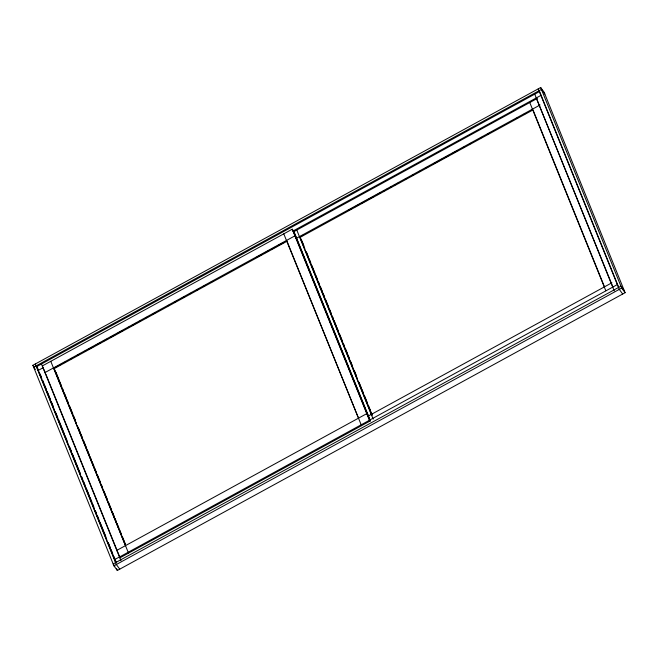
<?xml version="1.0" encoding="UTF-8"?>
<svg xmlns="http://www.w3.org/2000/svg" width="658" height="658" viewBox="0 0 658 658"><rect width="100%" height="100%" fill="white"/><g stroke="black" fill="none" stroke-linecap="round" stroke-linejoin="round"><path stroke-width="0.99" d="M32.9 365.297L540.67 87.522L544.076 92.161L625.1 292.703L117.33 570.478L113.924 565.839L32.9 365.297L34.035 366.843M370.01 421.046L369.442 420.273L119.493 557.013L120.06 557.778L370.01 421.046L292.818 229.979L292.251 229.206L42.301 365.947L45.542 373.349L44.974 372.576L294.932 235.835L295.5 236.609M43.025 367.789L38.189 370.438L41.824 378.819M292.81 231.139L541.115 95.303M293.378 231.912L537.389 98.355M55.922 367.09L57.723 366.111M59.524 365.124L61.326 364.137M63.127 363.15L64.928 362.163M70.34 359.21L72.141 358.223M77.545 355.262L79.347 354.284M84.75 351.323L86.552 350.336M88.353 349.349L93.757 346.396M95.558 345.409L100.962 342.456M102.763 341.469L108.175 338.508M109.976 337.521L115.38 334.568M117.182 333.581L122.585 330.629M127.989 327.668L129.791 326.681M131.592 325.694L133.393 324.715M135.194 323.728L136.996 322.741M138.797 321.754L140.598 320.767M146.01 317.814L147.811 316.827M153.215 313.874L155.017 312.887M167.626 305.986L169.427 304.999M174.831 302.047L176.632 301.06M182.044 298.099L183.845 297.112M189.249 294.159L191.05 293.172M196.454 290.219L198.255 289.232M203.659 286.271L205.461 285.284M210.864 282.331L212.666 281.344M256.809 257.196L262.213 254.243M264.014 253.256L269.418 250.295M271.219 249.316L276.631 246.355M278.433 245.368L283.837 242.415M53.446 367.945L54.014 368.719L287.028 241.247L358.092 417.147M296.051 238.476L540.07 104.984M301.01 236.271L302.812 235.284M348.756 210.149L352.359 208.175M354.16 207.196L359.564 204.235M361.365 203.248L366.769 200.295M368.57 199.308L373.974 196.347M375.776 195.368L381.179 192.407M382.989 191.42L384.79 190.433M386.591 189.455L388.393 188.468M390.194 187.481L391.995 186.494M393.797 185.507L395.598 184.52M397.399 183.541L399.2 182.554M404.604 179.593L406.405 178.606M411.809 175.653L413.611 174.666M419.023 171.713L420.824 170.726M426.228 167.765L428.029 166.778M433.433 163.826L435.234 162.839M437.035 161.852L442.439 158.899M444.24 157.912L449.644 154.959M451.446 153.972L456.858 151.011M462.261 148.058L464.063 147.071M469.467 144.11L471.268 143.131M480.274 138.196L482.075 137.218M487.479 134.257L489.281 133.27M516.308 118.489L518.109 117.502M523.513 114.541L525.314 113.563M530.726 110.602L532.528 109.615M299.439 236.625L300.007 237.398L533.013 109.927L604.463 286.781M367.88 416.275L611.907 282.784M119.46 556.956L114.615 559.604L115.183 560.377M369.237 420.314L617.541 284.478M113.924 565.839L621.695 288.064L625.1 292.703M544.84 94.053L541.435 89.414L33.665 367.197L35.367 369.516M536.27 97.952L612.886 286.946M624.335 290.803L620.93 286.164L113.16 563.947L114.862 566.267M622.682 294.027L619.277 289.388L538.252 88.846M296.067 237.382L296.635 238.155M286.46 240.474L287.028 241.247M371.268 414.425L371.836 415.198L300.007 237.398M367.337 414.408L366.769 413.643L116.811 550.376L117.379 551.149L45.928 374.303M367.904 415.182L368.472 415.955M361.538 425.677L283.779 233.845M36.083 365.873L37.786 368.192M128.532 553.148L50.773 361.308M115.561 561.323L116.129 562.096L113.826 556.397M119.748 569.154L116.343 564.515L35.318 363.973M540.67 87.522L621.695 288.064M618.693 287.316L539.585 91.511L36.651 366.646L115.767 562.45M534.74 94.16L614.235 290.91M529.764 102.525L605.812 290.746M301.907 240.844L303.832 245.599M306.513 252.253L308.438 257.007M309.202 258.907L310.74 262.715M311.892 265.569L314.968 273.169M315.733 275.077L317.658 279.831M318.423 281.731L319.574 284.585M320.347 286.485L322.264 291.239M323.037 293.139L324.575 296.939M325.726 299.793L328.794 307.401M329.568 309.301L331.484 314.055M332.257 315.955L333.409 318.809M334.174 320.709L336.098 325.463M336.863 327.363L338.401 331.171M339.553 334.025L342.629 341.625M343.394 343.534L344.545 346.379M345.318 348.288L347.235 353.042M348.008 354.942L349.159 357.796M350.698 361.596L352.227 365.396M354.539 371.104L356.455 375.858M359.145 382.512L361.069 387.266M361.834 389.166L363.372 392.974M364.524 395.828L367.6 403.428M368.365 405.336L370.289 410.09M371.054 411.99L372.206 414.844M300.574 238.171L304.794 248.625M305.945 251.479L331.303 314.236M332.068 316.136L357.426 378.885M358.577 381.739L372.025 415.017M296.758 229.987L373.185 419.162M293.953 231.526L370.002 419.746M293.386 230.752L370.199 420.873M292.251 229.206L369.442 420.273M55.922 372.165L58.99 379.765M59.763 381.673L61.679 386.427M62.452 388.327L63.604 391.181M64.369 393.081L66.293 397.835M67.058 399.735L68.597 403.535M69.748 406.389L72.824 413.997M73.589 415.897L75.514 420.651M78.203 427.305L80.12 432.059M80.893 433.967L82.431 437.767M83.582 440.621L86.65 448.23M87.424 450.13L89.34 454.884M90.113 456.784L91.265 459.638M92.03 461.538L93.954 466.292M94.719 468.192L96.257 472M97.409 474.846L100.485 482.454M101.25 484.354L102.401 487.208M103.939 491.016L105.091 493.862M105.864 495.77L107.394 499.57M108.545 502.424L111.621 510.032M112.395 511.932L114.311 516.686M115.076 518.586L116.236 521.44M117.001 523.34L118.917 528.094M119.69 529.994L121.228 533.803M122.38 536.648L125.448 544.256M54.581 369.483L76.484 423.686M77.249 425.586L102.985 489.289M103.758 491.189L125.267 544.437M54.014 368.719L125.472 545.564M117.766 552.095L120.06 557.778M41.495 363.997L120.99 560.748M40.089 373.884L41.24 376.738M42.778 380.538L43.93 383.392M44.695 385.292L46.233 389.092M47.384 391.946L50.46 399.546M51.225 401.454L53.15 406.2M55.84 412.854L57.756 417.608M58.521 419.508L64.287 433.77M65.052 435.67L66.976 440.424M69.666 447.078L71.582 451.832M72.347 453.732L78.113 467.994M78.878 469.894L80.029 472.74M81.567 476.548L82.719 479.394M83.492 481.302L85.022 485.102M86.173 487.956L89.249 495.556M90.014 497.456L91.939 502.21M92.704 504.11L93.855 506.964M95.394 510.764L96.545 513.618M97.31 515.518L98.848 519.318M100 522.172L103.076 529.78M103.841 531.68L105.765 536.435M108.455 543.089L110.371 547.843M111.136 549.743L112.674 553.543M37.218 367.419L38.37 370.257M42.597 380.711L54.112 409.235M54.885 411.135L67.938 443.451M68.712 445.351L80.613 474.821M81.386 476.721L94.439 509.045M95.213 510.945L106.736 539.461M107.887 542.315L115.948 562.269M116.565 568.586L117.33 570.478"/></g></svg>
